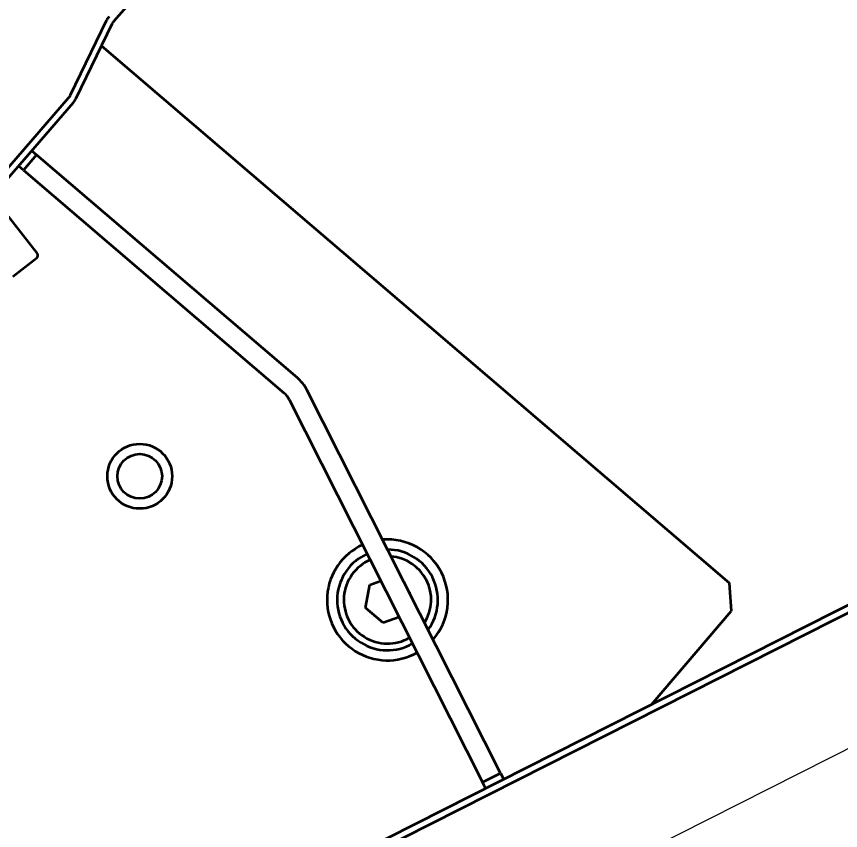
# Model space of a CAD drawing. Header units: millimetres. Extents: x -605 to 8012, y -2292 to 5879.
# Drawn here: x 5458.8 to 5663.3, y 2115.3 to 2317.2 of the extents above; entities that cross this region are included whole.
import ezdxf

# ---------------------------------------------------------------- set-up
doc = ezdxf.new("R2010")
doc.units = ezdxf.units.MM
doc.header["$LTSCALE"] = 5
doc.layers.add('Arestas Visíveis', color=7, linetype='Continuous', lineweight=35)
doc.layers.add('Dimensão', color=7, linetype='Continuous', lineweight=18, true_color=0x006400)
doc.layers.add('Linha de Centro', color=7, linetype='Continuous', lineweight=18, true_color=0x0000a0)
doc.styles.add('Texto_2_5_COTA - LNLS', font='SwissCLI.ttf')
doc.dimstyles.new('PADRAO-LNLS', dxfattribs={"dimscale": 5, "dimtxt": 2.5, "dimasz": 2.5, "dimexe": 1, "dimexo": 1, "dimgap": 0.25, "dimtad": 1, "dimdec": 1, "dimrnd": 1e-08, "dimzin": 0, "dimtxsty": 'Texto_2_5_COTA - LNLS', "dimcen": 0.09, "dimdle": 4, "dimclrd": 98, "dimclre": 98, "dimclrt": 1, "dimadec": 1, "dimazin": 0, "dimtfac": 0.6, "dimtdec": 3, "dimtmove": 0, "dimatfit": 3, "dimfxl": 1, "dimtolj": 1, "dimtzin": 0, "dimlwd": 15, "dimlwe": 15, "dimarcsym": 0})

# ---------------------------------------------------------------- blocks, each defined once
blk = doc.blocks.new('*D29')
at = {"layer": 'Defpoints', "color": 0, "linetype": 'Continuous', "transparency": 16777216}
for p in [(5101.32, 2083.83), (5040.88, 2036.1), (5098.36, 1963.31)]:
    blk.add_point(p, dxfattribs=at)
at = {"layer": 'Dimensão', "color": 98, "linetype": 'Continuous', "lineweight": 15, "transparency": 16777216}
for p, q in [((5093.57, 2093.64), (5085.82, 2103.45)), ((5044.8, 2039.2), (5105.24, 2086.93)), ((5102.28, 1966.41), (5162.72, 2014.14)), ((5166.54, 2001.23), (5174.29, 1991.42)), ((5376.08, 1735.87), (5174.29, 1991.42)), ((5830.08, 1735.87), (5376.08, 1735.87))]:
    blk.add_line(p, q, dxfattribs=at)
at = {"layer": 'Dimensão', "color": 98, "linetype": 'Continuous', "transparency": 16777216}
for points in [[(5095.2, 2094.93), (5091.93, 2092.35), (5101.32, 2083.83)], [(5168.18, 2002.52), (5164.91, 1999.94), (5158.8, 2011.04)]]:
    blk.add_solid(points, dxfattribs=at)
at = {"layer": 'Dimensão', "color": 1, "linetype": 'Continuous', "lineweight": 18, "transparency": 16777216, "insert": (5609.33, 1793.82), "char_height": 500, "attachment_point": 5, "style": 'Texto_2_5_COTA - LNLS'}
blk.add_mtext('\\A1;{\\H12.45;55,7 - (Centro Bloco Laminas e Centro Camara de Vacuo)}', dxfattribs=at)

msp = doc.modelspace()

# ---------------------------------------------------------------- linework, layer by layer
at = {"layer": 'Arestas Visíveis'}
for p, q in [((6138.12554, 2410.20131), (4680.2322, 1673.31535)), ((4680.98403, 1671.8279), (6138.13251, 2408.33736)), ((5483.07061, 2316.12737), (5501.99891, 2337.99663)), ((5481.09233, 2316.12811), (5472.15614, 2297.70584)), ((5473.6557, 2296.97845), (5482.59188, 2315.40072)), ((5479.94865, 2309.95159), (5635.67643, 2176.69454)), ((5471.67742, 2296.97919), (5452.60551, 2274.94402)), ((5453.86571, 2273.85329), (5472.93762, 2295.88846)), ((5463.82585, 2282.88205), (5460.57623, 2279.08206)), ((5462.59289, 2283.93644), (5462.72664, 2283.82206)), ((5462.72664, 2283.82206), (5463.82585, 2282.88205)), ((5528.53029, 2227.54912), (5463.82585, 2282.88205)), ((5459.47702, 2280.02206), (5459.32065, 2280.15578)), ((5460.57623, 2279.08206), (5459.47702, 2280.02206)), ((5460.57623, 2279.08206), (5525.28067, 2223.74913)), ((5456.22788, 2268.23734), (5463.97448, 2258.42713)), ((5463.8369, 2257.25667), (5457.95077, 2252.60872)), ((5578.94462, 2129.51653), (5530.9558, 2224.4601)), ((5526.49343, 2222.20462), (5574.48225, 2127.26104)), ((5545.4521, 2170.54426), (5546.50956, 2176.22009)), ((5546.50956, 2176.22009), (5549.24751, 2177.18676)), ((5635.67643, 2176.69454), (5636.2246, 2169.64475)), ((5556.20625, 2174.5033), (5556.3404, 2174.38851)), ((5556.3404, 2174.38851), (5556.3199, 2174.27846)), ((5549.83878, 2166.79055), (5545.4521, 2170.54426)), ((5553.79604, 2168.18771), (5549.83878, 2166.79055)), ((5616.43042, 2146.51274), (5636.2246, 2169.64475)), ((5574.48225, 2127.26104), (5578.94462, 2129.51653)), ((5578.94462, 2129.51653), (5579.5973, 2128.22524)), ((5575.13493, 2125.96975), (5574.48225, 2127.26104)), ((5579.5973, 2128.22524), (5579.73001, 2127.96268)), ((5575.26764, 2125.70719), (5575.13493, 2125.96975))]:
    msp.add_line(p, q, dxfattribs=at)
for radius in [8.03917, 5.53917]:
    msp.add_circle((5489.40715, 2203.14721), radius, dxfattribs=at)
for centre, radius, start, end in [((5463.32046, 2257.91069), 0.83333, 308.2962271, 38.2962271), ((5522.03105, 2219.94913), 10, 26.8141207, 49.4641207), ((5522.03105, 2219.94913), 5, 26.8141207, 49.4641207), ((5550.89625, 2172.46638), 15, 318.9740255, 94.6542159), ((5550.89625, 2172.46638), 15, 114.3003533, 299.327888), ((5550.89625, 2172.46638), 12.5, 323.7267539, 89.9014875), ((5550.89625, 2172.46638), 12.5, 113.7971736, 299.8310678), ((5550.89625, 2172.46638), 10.83333, 113.332494, 300.2957474), ((5550.89625, 2172.46638), 10.83333, 328.298556, 85.3296854)]:
    msp.add_arc(centre, radius, start, end, dxfattribs=at)
for points in [[(5481.81041, 2317.2181), (5481.54289, 2316.90902), (5481.28513, 2316.52558), (5481.09233, 2316.12811)], [(5482.59188, 2315.40072), (5482.72042, 2315.66569), (5482.89226, 2315.92132), (5483.07061, 2316.12737)], [(5472.15614, 2297.70584), (5472.02761, 2297.44087), (5471.85576, 2297.18524), (5471.67742, 2296.97919)], [(5472.93762, 2295.88846), (5473.20513, 2296.19754), (5473.4629, 2296.58098), (5473.6557, 2296.97845)]]:
    msp.add_open_spline(points, degree=3, dxfattribs=at)
at = {"layer": 'Linha de Centro', "linetype": 'Continuous'}
msp.add_line((6140.48942, 2375.82089), (4692.32336, 1643.85154), dxfattribs=at)

# ---------------------------------------------------------------- dimensions: what is measured, and where the dimension line sits
at = {"layer": 'Dimensão', "color": 98, "linetype": 'Continuous', "lineweight": 18, "true_color": 0x006400}
dim = msp.add_linear_dim(base=(5101.31549, 2083.83002), p1=(5098.358, 1963.31148), p2=(5040.87693, 2036.10499), angle=308.2962271, text='{\\H12.45;<> - (Centro Bloco Laminas e Centro Camara de Vacuo)}', dimstyle='PADRAO-LNLS', override={"dimscale": 5, "dimtxt": 100, "dimgap": 10, "dimtih": 1, "dimtoh": 1, "dimdec": 1, "dimlfac": 0.6, "dimpost": '', "dimtol": 0, "dimlim": 0, "dimtp": 0, "dimtm": 0, "dimtdec": 3, "dimtofl": 0, "dimtmove": 1, "dimatfit": 2}, dxfattribs=at)
dim.commit()
dim.dimension.update_dxf_attribs({"geometry": '*D29', "text_midpoint": (5381.54912, 1735.87204), "dimtype": 160})

doc.saveas('drawing.dxf')
